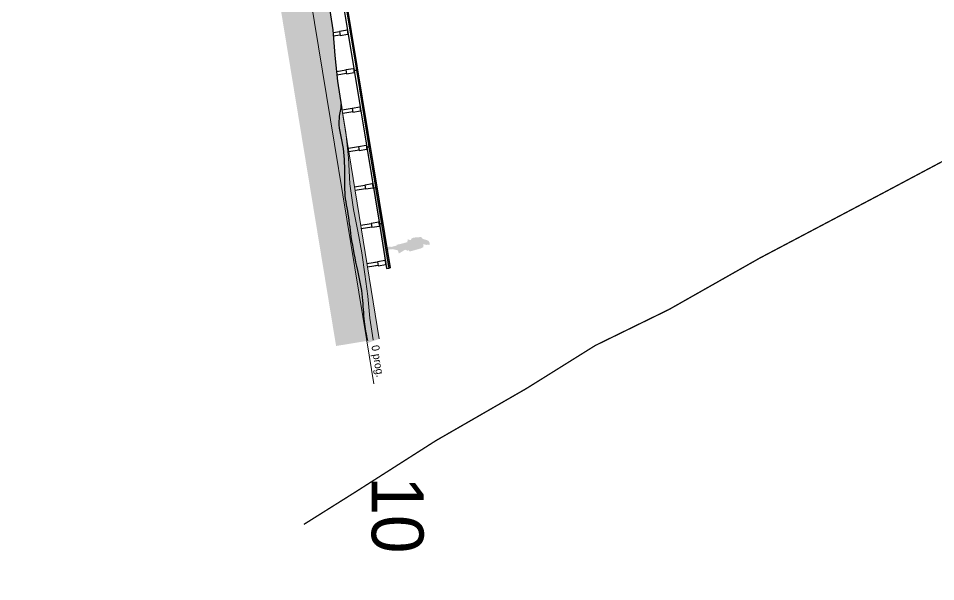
# Model space of a CAD drawing. Header units: inches. Extents: x -3368894 to 5148796, y 84 to 10864301.
# Drawn here: x 501843.37 to 501878.76, y 4346358.52 to 4346380.25 of the extents above; entities that cross this region are included whole.
import ezdxf

# ---------------------------------------------------------------- set-up
doc = ezdxf.new("R2010")
doc.units = ezdxf.units.IN
doc.header["$MEASUREMENT"] = 0
for name, color, linetype, lineweight in [('_sagome', 252, 'Continuous', 13), ('cm_campiture', 252, 'Continuous', 9), ('cm_linea di terra', 4, 'Continuous', 25), ('cm_quote', 174, 'Continuous', 0), ('cm_testi', 250, 'Continuous', 0), ('cp_limite laguna_linea', 252, 'Continuous', 9), ('cp_piattaforme volumi_linea', 4, 'Continuous', 25)]:
    doc.layers.add(name, color=color, linetype=linetype, lineweight=lineweight)
doc.layers.add('cm_arredi', color=251, linetype='Continuous')
doc.layers.add('Finestre', color=254, linetype='Continuous', lineweight=9, plot=False)
doc.styles.get("Standard").update_dxf_attribs({"font": 'GOTHIC.TTF'})
doc.dimstyles.new('Quote 200', dxfattribs={"dimtxt": 0.5, "dimasz": 0.2, "dimexe": 1.25, "dimexo": 0.625, "dimgap": 0.2, "dimtad": 1, "dimzin": 1, "dimtxsty": 'Standard', "dimblk": 'ARCHTICK', "dimcen": 2.5, "dimse1": 1, "dimse2": 1, "dimazin": 0, "dimtfac": 1, "dimtmove": 0, "dimatfit": 3, "dimldrblk": 'NONE', "dimfxl": 1, "dimlwd": 0, "dimarcsym": 0})

# ---------------------------------------------------------------- blocks, each defined once
blk = doc.blocks.new('A$C4B62797A')
for p, q in [((-42.843, 8.29), (-42.843, 7.04)), ((-42.843, 7.04), (1.157, 7.04))]:
    blk.add_line(p, q)
at = {"flags": 128}
for points in [[(-42.843, 8.29), (-41.843, 8.3), (-40.843, 8.27), (-39.843, 8.25), (-38.843, 8.26), (-37.903, 8.27), (-36.973, 8.26), (-36.033, 8.25), (-35.093, 8.22), (-34.153, 8.19), (-33.223, 8.17), (-32.283, 8.15), (-31.343, 8.13), (-30.403, 8.1), (-29.473, 8.08), (-28.533, 8.09), (-27.593, 8.09), (-26.653, 8.11), (-25.723, 8.11), (-24.783, 8.14), (-24.053, 8.024)], [(-18.639, 7.832), (-17.873, 7.87), (-16.873, 7.89), (-15.883, 7.79), (-14.883, 7.66), (-13.893, 7.57), (-12.893, 7.61), (-11.893, 7.7), (-10.903, 7.69), (-9.903, 7.6), (-8.913, 7.55), (-7.913, 7.54), (-7.843, 7.54)]]:
    blk.add_lwpolyline(points, dxfattribs=at)
at = {"color": 5, "flags": 128}
blk.add_lwpolyline([(-7.843, 7.54), (-6.923, 7.54), (-5.923, 7.48), (-4.933, 7.38), (-3.933, 7.35), (-3.083, 7.39), (-2.233, 7.4), (-1.393, 7.38), (-0.543, 7.36), (0.307, 7.3), (1.157, 7.28)], dxfattribs=at)
blk = doc.blocks.new('_ArchTick')
at = {"color": 0, "linetype": 'ByBlock', "const_width": 0.15}
blk.add_lwpolyline([(-0.5, -0.5), (0.5, 0.5)], dxfattribs=at)
blk = doc.blocks.new('*D263')
at = {"layer": 'cm_quote', "color": 0, "lineweight": 0, "transparency": 16777216}
for p, q in [((-3368891.703, 8689622.26), (-929594.242, 10864300.067)), ((-3368894.34, 8689619.909), (-3368891.703, 8689622.26))]:
    blk.add_line(p, q, dxfattribs=at)
at = {"layer": 'DEFPOINTS', "color": 0, "transparency": 16777216}
for p in [(-3368891.703, 8689622.26), (503231.569, 4346330.378), (503228.933, 4346328.028)]:
    blk.add_point(p, dxfattribs=at)
at = {"layer": 'cm_quote', "color": 0, "lineweight": 0, "transparency": 16777216, "xscale": 0.2, "yscale": 0.2, "zscale": 0.2}
for p, rotation in [((-3368891.703, 8689622.26), 41.71758129249201), ((-3368894.34, 8689619.909), 221.717581292492)]:
    blk.add_blockref('_ArchTick', p, dxfattribs=dict(at, rotation=rotation))
at = {"layer": 'cm_quote', "color": 0, "transparency": 16777216, "insert": (-929595.199, 10864299.865), "char_height": 0.5, "attachment_point": 5, "rotation": 41.7176}
blk.add_mtext('3,53', dxfattribs=at)
blk = doc.blocks.new('_None')

msp = doc.modelspace()

# ---------------------------------------------------------------- hatches: boundary and pattern name
at = {"layer": '_sagome'}
msp.add_hatch(color=256, dxfattribs=at).paths.add_polyline_path([(501858.898, 4346371.375), (501858.989, 4346371.42), (501859.001, 4346371.465), (501858.999, 4346371.533), (501859.022, 4346371.554), (501859.026, 4346371.541), (501859.04, 4346371.516), (501859.057, 4346371.526), (501859.089, 4346371.525), (501859.092, 4346371.512), (501859.104, 4346371.507), (501859.111, 4346371.512), (501859.176, 4346371.523), (501859.19, 4346371.515), (501859.219, 4346371.506), (501859.241, 4346371.532), (501859.238, 4346371.582), (501859.211, 4346371.64), (501859.16, 4346371.686), (501859.015, 4346371.728), (501858.95, 4346371.76), (501858.917, 4346371.813), (501858.707, 4346371.802), (501858.6, 4346371.785), (501858.544, 4346371.755), (501858.504, 4346371.694), (501858.392, 4346371.724), (501858.381, 4346371.648), (501858.383, 4346371.618), (501858.081, 4346371.538), (501857.969, 4346371.517), (501857.964, 4346371.482), (501857.934, 4346371.476), (501857.774, 4346371.436), (501857.744, 4346371.433), (501857.718, 4346371.445), (501857.679, 4346371.443), (501857.643, 4346371.446), (501857.64, 4346371.442), (501857.664, 4346371.428), (501857.633, 4346371.423), (501857.591, 4346371.398), (501857.569, 4346371.349), (501857.581, 4346371.324), (501857.598, 4346371.34), (501857.599, 4346371.331), (501857.624, 4346371.252), (501857.632, 4346371.255), (501857.643, 4346371.303), (501857.687, 4346371.339), (501857.716, 4346371.336), (501857.74, 4346371.339), (501857.824, 4346371.347), (501858.012, 4346371.298), (501858.051, 4346371.181), (501858.132, 4346371.227), (501858.209, 4346371.274), (501858.246, 4346371.304), (501858.325, 4346371.325), (501858.348, 4346371.299), (501858.387, 4346371.291), (501858.44, 4346371.3), (501858.448, 4346371.277), (501858.463, 4346371.259), (501858.527, 4346371.27)])
at = {"layer": 'cm_arredi'}
h = msp.add_hatch(color=256, dxfattribs=at)
h.dxf.hatch_style = 1
h.paths.add_polyline_path([(501857.17, 4346373.711), (501857.071, 4346373.695), (501857.282, 4346372.412), (501857.282, 4346372.412), (501857.298, 4346372.313), (501857.397, 4346372.33)])
h = msp.add_hatch(color=256, dxfattribs=at)
h.dxf.hatch_style = 1
h.paths.add_polyline_path([(501857.397, 4346372.33), (501857.298, 4346372.313), (501857.314, 4346372.215), (501857.525, 4346370.932), (501857.525, 4346370.932), (501857.557, 4346370.735), (501857.579, 4346370.601), (501857.678, 4346370.618)])
at = {"layer": 'cm_campiture'}
h = msp.add_hatch(color=253, dxfattribs=at)
h.dxf.hatch_style = 1
edge = h.paths.add_edge_path()
edge.add_spline(control_points=[(501856.85, 4346367.812), (501856.801, 4346368.056), (501856.69, 4346368.609), (501856.681, 4346369.528), (501856.442, 4346370.617), (501856.213, 4346371.718), (501856.118, 4346372.654), (501855.948, 4346373.45), (501855.976, 4346374.3), (501855.942, 4346375.335), (501855.659, 4346376.243), (501855.831, 4346376.752), (501855.825, 4346376.928)], knot_values=[0, 0, 0, 0, 0.745154, 1.691122, 2.741527, 4.077598, 5.068665, 5.551526, 6.53924, 7.654659, 8.701628, 9.238034, 9.238034, 9.238034, 9.238034], degree=3, periodic=0)
edge.add_line((501855.825, 4346376.928), (501855.686, 4346377.826))
edge.add_line((501855.686, 4346377.826), (501855.575, 4346378.811))
edge.add_line((501855.575, 4346378.811), (501855.502, 4346379.812))
edge.add_line((501855.502, 4346379.812), (501855.351, 4346380.791))
edge.add_line((501855.351, 4346380.791), (501855.1, 4346381.763))
edge.add_line((501855.1, 4346381.763), (501854.899, 4346382.743))
edge.add_line((501854.899, 4346382.743), (501854.827, 4346383.735))
edge.add_line((501854.827, 4346383.735), (501854.793, 4346384.742))
edge.add_line((501854.793, 4346384.742), (501854.731, 4346385.736))
edge.add_line((501854.731, 4346385.736), (501854.549, 4346386.719))
edge.add_line((501854.549, 4346386.719), (501854.339, 4346387.688))
edge.add_line((501854.339, 4346387.688), (501854.167, 4346388.673))
edge.add_line((501854.167, 4346388.673), (501854.027, 4346389.653))
edge.add_line((501854.027, 4346389.653), (501853.884, 4346390.643))
edge.add_line((501853.884, 4346390.643), (501853.743, 4346391.623))
edge.add_line((501853.743, 4346391.623), (501853.7, 4346392.629))
edge.add_line((501853.7, 4346392.629), (501853.695, 4346393.581))
edge.add_line((501853.695, 4346393.581), (501853.513, 4346394.504))
edge.add_line((501853.513, 4346394.504), (501853.362, 4346395.422))
edge.add_line((501853.362, 4346395.422), (501853.19, 4346396.346))
edge.add_line((501853.19, 4346396.346), (501853.038, 4346397.274))
edge.add_line((501853.038, 4346397.274), (501852.876, 4346398.2))
edge.add_line((501852.876, 4346398.2), (501852.745, 4346399.12))
edge.add_line((501852.745, 4346399.12), (501852.731, 4346399.224))
edge.add_line((501852.731, 4346399.224), (501851.674, 4346399.561))
edge.add_line((501851.674, 4346399.561), (501851.494, 4346400.659))
edge.add_line((501851.494, 4346400.659), (501852.437, 4346401.349))
edge.add_line((501852.437, 4346401.349), (501852.356, 4346401.915))
edge.add_line((501852.356, 4346401.915), (501852.225, 4346402.835))
edge.add_line((501852.225, 4346402.835), (501852.102, 4346403.768))
edge.add_line((501852.102, 4346403.768), (501851.98, 4346404.7))
edge.add_line((501851.98, 4346404.7), (501851.837, 4346405.629))
edge.add_line((501851.837, 4346405.629), (501851.696, 4346406.549))
edge.add_line((501851.696, 4346406.549), (501851.534, 4346407.475))
edge.add_line((501851.534, 4346407.475), (501851.362, 4346408.46))
edge.add_line((501851.362, 4346408.46), (501851.219, 4346409.45))
edge.add_line((501851.219, 4346409.45), (501851.087, 4346410.442))
edge.add_line((501851.087, 4346410.442), (501850.915, 4346411.427))
edge.add_line((501850.915, 4346411.427), (501848.493, 4346411.029))
edge.add_line((501848.493, 4346411.029), (501855.628, 4346367.611))
edge.add_line((501855.628, 4346367.611), (501856.85, 4346367.812))
h = msp.add_hatch(dxfattribs=at)
h.set_pattern_fill('ANSI36', color=256, scale=0.5, angle=45)
h.set_pattern_definition([(99.3317, (501853.01406, 4346411.69141), (-0.07940802, 0.09779319), [0.15625, -0.03125, 0, -0.03125])])
edge = h.paths.add_edge_path()
edge.add_spline(control_points=[(501856.861, 4346367.733), (501856.812, 4346367.977), (501856.701, 4346368.531), (501856.692, 4346369.45), (501856.453, 4346370.538), (501856.224, 4346371.64), (501856.129, 4346372.575), (501855.959, 4346373.371), (501855.987, 4346374.222), (501855.953, 4346375.257), (501855.67, 4346376.165), (501855.842, 4346376.673), (501855.836, 4346376.849)], knot_values=[0, 0, 0, 0, 0.745154, 1.691122, 2.741527, 4.077598, 5.068665, 5.551526, 6.53924, 7.654659, 8.701628, 9.238034, 9.238034, 9.238034, 9.238034], degree=3, periodic=0)
edge.add_line((501857.288, 4346367.884), (501856.861, 4346367.733))
edge.add_line((501855.836, 4346376.842), (501855.99, 4346375.779))
edge.add_line((501855.99, 4346375.779), (501856.153, 4346374.792))
edge.add_line((501856.153, 4346374.792), (501856.27, 4346374.079))
edge.add_line((501856.27, 4346374.079), (501856.423, 4346373.148))
edge.add_line((501856.423, 4346373.148), (501856.613, 4346371.99))
edge.add_line((501856.613, 4346371.99), (501856.745, 4346371.186))
edge.add_line((501856.745, 4346371.186), (501856.887, 4346370.322))
edge.add_line((501856.887, 4346370.322), (501857.015, 4346369.547))
edge.add_line((501857.015, 4346369.547), (501857.163, 4346368.644))
edge.add_line((501857.163, 4346368.644), (501857.288, 4346367.884))

# ---------------------------------------------------------------- linework, layer by layer
msp.add_line((501857.053, 4346367.845), (501857.052, 4346367.845))
at = {"layer": 'cm_campiture', "ltscale": 0.5}
msp.add_lwpolyline([(501855.825, 4346376.928), (501857.288, 4346367.884)], dxfattribs=at)
at = {"layer": 'cm_linea di terra', "linetype": 'Continuous', "flags": 128}
msp.add_lwpolyline([(501854.387, 4346387.468), (501854.549, 4346386.719), (501854.731, 4346385.736), (501854.793, 4346384.742), (501854.827, 4346383.735), (501854.899, 4346382.743), (501855.1, 4346381.763), (501855.351, 4346380.791), (501855.502, 4346379.812), (501855.575, 4346378.811), (501855.686, 4346377.826), (501855.839, 4346376.837), (501855.85, 4346376.768)], dxfattribs=at)
at = {"layer": 'cm_linea di terra', "linetype": 'Continuous'}
msp.add_open_spline([(501856.85, 4346367.812), (501856.801, 4346368.056), (501856.69, 4346368.609), (501856.681, 4346369.528), (501856.442, 4346370.617), (501856.213, 4346371.718), (501856.118, 4346372.654), (501855.948, 4346373.45), (501855.976, 4346374.3), (501855.942, 4346375.335), (501855.659, 4346376.243), (501855.831, 4346376.752), (501855.825, 4346376.928)], degree=3, knots=[0, 0, 0, 0, 0.745154, 1.691122, 2.741527, 4.077598, 5.068665, 5.551526, 6.53924, 7.654659, 8.701628, 9.238034, 9.238034, 9.238034, 9.238034], dxfattribs=at)
at = {"layer": 'cm_testi'}
msp.add_lwpolyline([(501856.816, 4346367.806), (501857.088, 4346366.152)], dxfattribs=at)
at = {"layer": 'cp_limite laguna_linea', "lineweight": 18, "const_width": 0.05}
msp.add_lwpolyline([(501919.073, 4346394.816), (501916.56, 4346393.626), (501913.914, 4346392.501), (501911.466, 4346391.443), (501907.828, 4346389.591), (501904.455, 4346387.937), (501899.56, 4346385.423), (501894.797, 4346383.108), (501890.895, 4346381.19), (501886.331, 4346378.809), (501883.09, 4346376.825), (501879.849, 4346375.171), (501876.74, 4346373.517), (501871.977, 4346371.004), (501868.471, 4346369.019), (501865.627, 4346367.63), (501862.981, 4346365.977), (501859.476, 4346363.959), (501856.367, 4346361.975), (501854.384, 4346360.729)], dxfattribs=at)
at = {"layer": 'cp_piattaforme volumi_linea', "linetype": 'Continuous'}
for p, q in [((501855.767, 4346379.728), (501855.511, 4346379.686)), ((501855.767, 4346379.728), (501855.511, 4346379.686)), ((501855.789, 4346379.6), (501855.521, 4346379.556)), ((501855.789, 4346379.6), (501855.521, 4346379.556)), ((501856.011, 4346378.248), (501855.645, 4346378.188)), ((501856.011, 4346378.248), (501855.645, 4346378.188)), ((501856.032, 4346378.12), (501855.66, 4346378.059)), ((501856.032, 4346378.12), (501855.66, 4346378.059)), ((501856.254, 4346376.768), (501855.861, 4346376.703)), ((501856.254, 4346376.768), (501855.861, 4346376.703)), ((501856.275, 4346376.64), (501855.882, 4346376.575)), ((501856.275, 4346376.64), (501855.882, 4346376.575)), ((501856.497, 4346375.288), (501856.101, 4346375.223)), ((501856.497, 4346375.288), (501856.101, 4346375.223)), ((501856.518, 4346375.16), (501856.121, 4346375.094)), ((501856.518, 4346375.16), (501856.121, 4346375.094)), ((501856.74, 4346373.808), (501856.34, 4346373.742)), ((501856.74, 4346373.808), (501856.34, 4346373.742)), ((501856.761, 4346373.679), (501856.361, 4346373.614)), ((501856.761, 4346373.679), (501856.361, 4346373.614)), ((501857.199, 4346373.716), (501857.071, 4346373.695)), ((501856.984, 4346372.328), (501856.58, 4346372.261)), ((501856.984, 4346372.328), (501856.58, 4346372.261)), ((501857.005, 4346372.199), (501856.6, 4346372.133)), ((501857.005, 4346372.199), (501856.6, 4346372.133)), ((501857.227, 4346370.847), (501856.819, 4346370.78)), ((501857.227, 4346370.847), (501857.128, 4346370.831)), ((501857.248, 4346370.719), (501856.84, 4346370.652)), ((501857.248, 4346370.719), (501857.149, 4346370.703))]:
    msp.add_line(p, q, dxfattribs=at)
for points in [[(501854.462, 4346390.19), (501854.491, 4346390.195), (501857.708, 4346370.622), (501857.678, 4346370.618)], [(501856.062, 4346379.787), (501855.766, 4346379.738), (501855.79, 4346379.59), (501856.086, 4346379.639)], [(501856.062, 4346379.787), (501855.766, 4346379.738), (501855.79, 4346379.59), (501856.086, 4346379.639)], [(501856.086, 4346379.639), (501856.09, 4346379.614), (501856.098, 4346379.615), (501856.066, 4346379.813), (501856.058, 4346379.812), (501856.062, 4346379.787)], [(501856.086, 4346379.639), (501856.09, 4346379.614), (501856.098, 4346379.615), (501856.066, 4346379.813), (501856.058, 4346379.812), (501856.062, 4346379.787)], [(501856.305, 4346378.307), (501856.009, 4346378.258), (501856.033, 4346378.11), (501856.329, 4346378.159)], [(501856.305, 4346378.307), (501856.009, 4346378.258), (501856.033, 4346378.11), (501856.329, 4346378.159)], [(501856.329, 4346378.159), (501856.333, 4346378.134), (501856.341, 4346378.135), (501856.309, 4346378.333), (501856.301, 4346378.331), (501856.305, 4346378.307)], [(501856.329, 4346378.159), (501856.333, 4346378.134), (501856.341, 4346378.135), (501856.309, 4346378.333), (501856.301, 4346378.331), (501856.305, 4346378.307)], [(501856.548, 4346376.827), (501856.252, 4346376.778), (501856.277, 4346376.63), (501856.573, 4346376.679)], [(501856.548, 4346376.827), (501856.252, 4346376.778), (501856.277, 4346376.63), (501856.573, 4346376.679)], [(501856.573, 4346376.679), (501856.577, 4346376.654), (501856.585, 4346376.655), (501856.552, 4346376.853), (501856.544, 4346376.851), (501856.548, 4346376.827)], [(501856.573, 4346376.679), (501856.577, 4346376.654), (501856.585, 4346376.655), (501856.552, 4346376.853), (501856.544, 4346376.851), (501856.548, 4346376.827)], [(501856.792, 4346375.346), (501856.495, 4346375.298), (501856.52, 4346375.15), (501856.816, 4346375.198)], [(501856.792, 4346375.346), (501856.495, 4346375.298), (501856.52, 4346375.15), (501856.816, 4346375.198)], [(501856.816, 4346375.198), (501856.82, 4346375.174), (501856.828, 4346375.175), (501856.795, 4346375.372), (501856.787, 4346375.371), (501856.792, 4346375.346)], [(501856.816, 4346375.198), (501856.82, 4346375.174), (501856.828, 4346375.175), (501856.795, 4346375.372), (501856.787, 4346375.371), (501856.792, 4346375.346)], [(501857.035, 4346373.866), (501856.739, 4346373.818), (501856.763, 4346373.67), (501857.059, 4346373.718)], [(501857.035, 4346373.866), (501856.739, 4346373.818), (501856.763, 4346373.67), (501857.059, 4346373.718)], [(501857.059, 4346373.718), (501857.063, 4346373.694), (501857.071, 4346373.695), (501857.039, 4346373.892), (501857.031, 4346373.891), (501857.035, 4346373.866)], [(501857.059, 4346373.718), (501857.063, 4346373.694), (501857.071, 4346373.695), (501857.039, 4346373.892), (501857.031, 4346373.891), (501857.035, 4346373.866)], [(501857.278, 4346372.386), (501856.982, 4346372.337), (501857.006, 4346372.189), (501857.302, 4346372.238)], [(501857.278, 4346372.386), (501856.982, 4346372.337), (501857.006, 4346372.189), (501857.302, 4346372.238)], [(501857.302, 4346372.238), (501857.306, 4346372.213), (501857.314, 4346372.215), (501857.282, 4346372.412), (501857.274, 4346372.411), (501857.278, 4346372.386)], [(501857.302, 4346372.238), (501857.306, 4346372.213), (501857.314, 4346372.215), (501857.282, 4346372.412), (501857.274, 4346372.411), (501857.278, 4346372.386)], [(501857.521, 4346370.906), (501857.225, 4346370.857), (501857.249, 4346370.709), (501857.546, 4346370.758)], [(501857.521, 4346370.906), (501857.225, 4346370.857), (501857.249, 4346370.709), (501857.546, 4346370.758)], [(501857.546, 4346370.758), (501857.55, 4346370.733), (501857.557, 4346370.735), (501857.525, 4346370.932), (501857.517, 4346370.931), (501857.521, 4346370.906)], [(501857.546, 4346370.758), (501857.55, 4346370.733), (501857.557, 4346370.735), (501857.525, 4346370.932), (501857.517, 4346370.931), (501857.521, 4346370.906)]]:
    msp.add_lwpolyline(points, dxfattribs=at)
for points in [[(501855.839, 4346381.194), (501856.325, 4346378.234), (501856.424, 4346378.25), (501855.937, 4346381.211)], [(501856.325, 4346378.234), (501856.812, 4346375.274), (501856.91, 4346375.29), (501856.424, 4346378.25)], [(501856.812, 4346375.274), (501857.298, 4346372.313), (501857.397, 4346372.33), (501856.91, 4346375.29)], [(501857.298, 4346372.313), (501857.579, 4346370.601), (501857.678, 4346370.618), (501857.397, 4346372.33)]]:
    msp.add_lwpolyline(points, close=True, dxfattribs=at)

# ---------------------------------------------------------------- block references
at = {"layer": 'Finestre', "rotation": 279.3316988999085}
msp.add_blockref('A$C4B62797A', (501849.681, 4346367.806), dxfattribs=at)

# ---------------------------------------------------------------- texts
at = {"layer": 'cm_quote', "insert": (501857.286, 4346367.667), "char_height": 0.3, "attachment_point": 1, "rotation": 279.3317}
msp.add_mtext_dynamic_manual_height_columns('0 prog.', width=1.57145, gutter_width=1, heights=[0], dxfattribs=at)
at = {"layer": 'Finestre', "color": 7}
msp.add_text('10', height=2, rotation=270, dxfattribs=at).set_placement((501857.002, 4346362.584))

# ---------------------------------------------------------------- dimensions: what is measured, and where the dimension line sits
at = {"layer": 'cm_quote'}
dim = msp.add_linear_dim(base=(-3368891.703, 8689622.26), p1=(503228.933, 4346328.028), p2=(503231.569, 4346330.378), angle=41.7176, dimstyle='Quote 200', dxfattribs=at)
dim.commit()
dim.dimension.update_dxf_attribs({"geometry": '*D263', "text_midpoint": (-929594.876, 10864299.502), "dimtype": 161})

doc.saveas('drawing.dxf')
